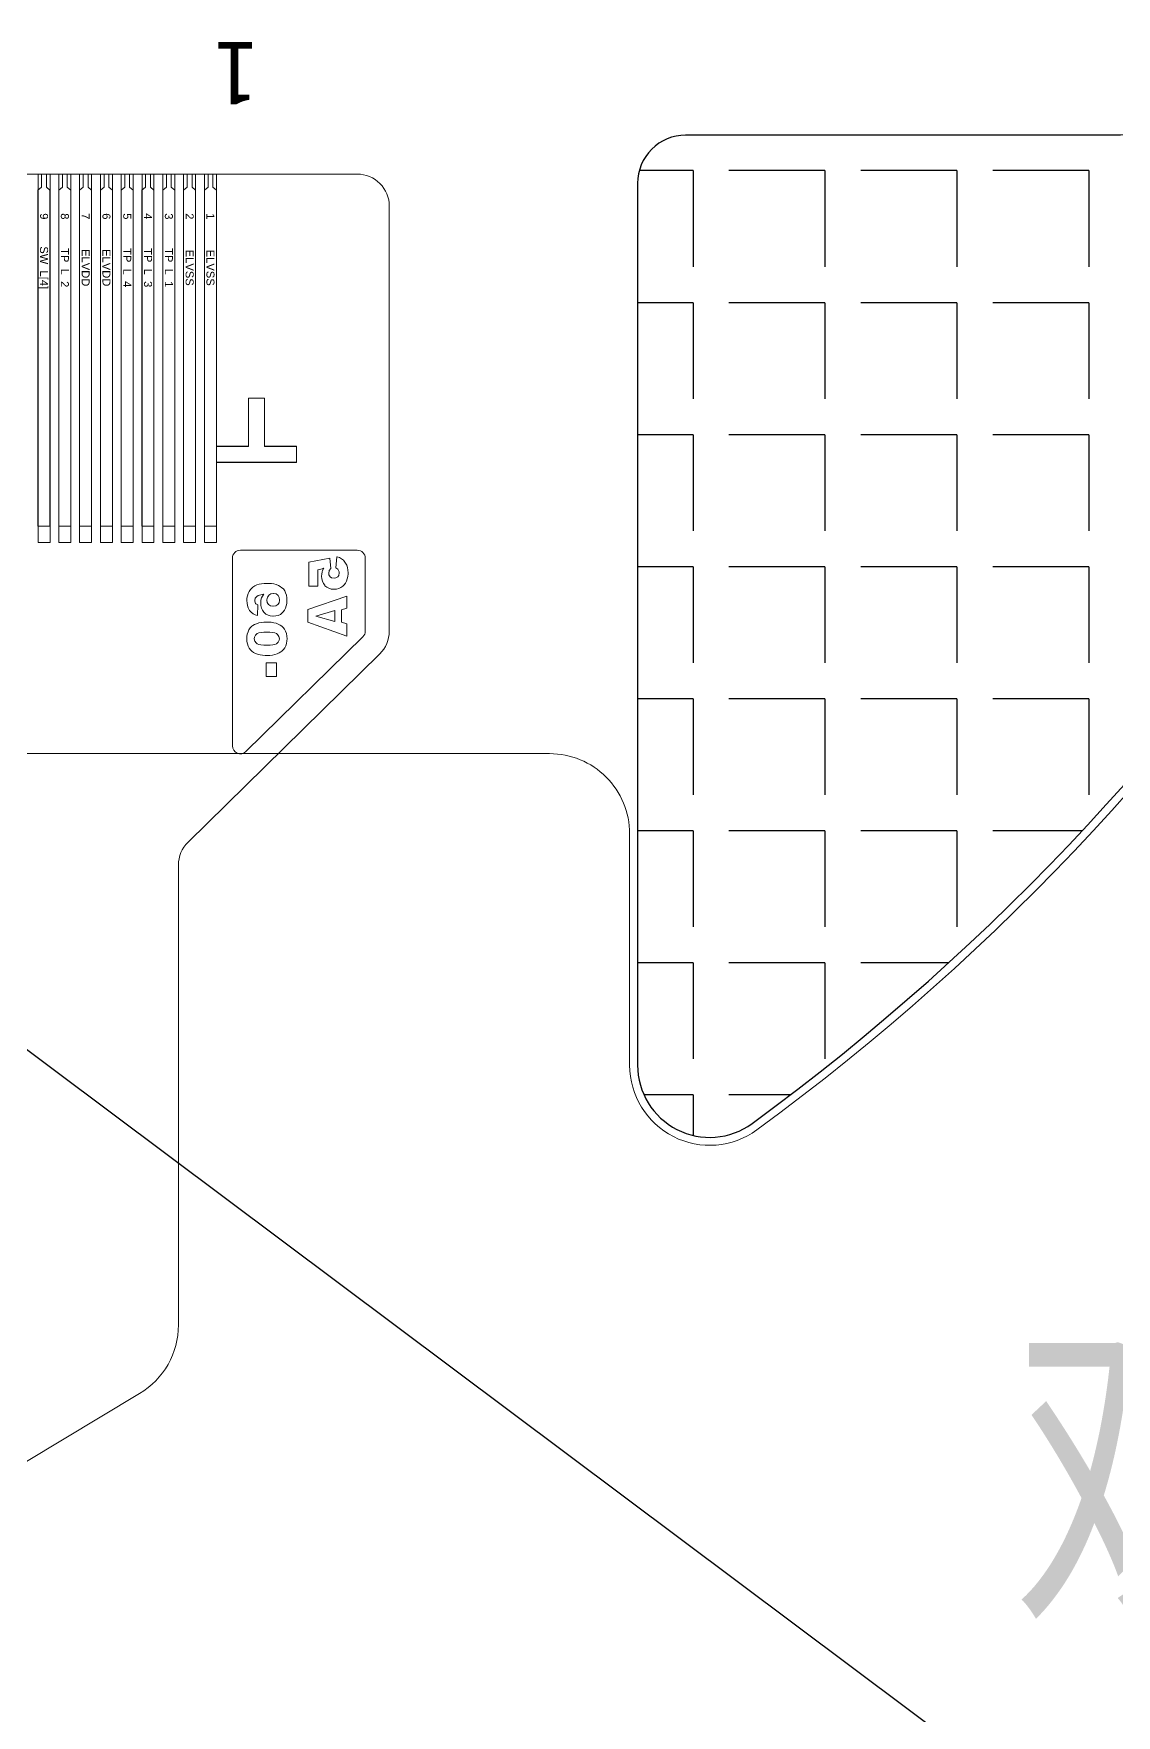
# Model space of a CAD drawing. Header units: millimetres. Extents: x 1403 to 2381, y 158 to 387.
# Drawn here: x 2196.13 to 2202.9, y 298.05 to 308.56 of the extents above; entities that cross this region are included whole.
import ezdxf
from ezdxf.enums import TextEntityAlignment as Align

# ---------------------------------------------------------------- set-up
doc = ezdxf.new("R2010")
doc.units = ezdxf.units.MM
for name, color, linetype, lineweight in [('COF', 2, 'Continuous', 5), ('DIM', 3, 'Continuous', 5), ('FPC', 50, 'Continuous', 5), ('MFPC', 50, 'Continuous', 5)]:
    doc.layers.add(name, color=color, linetype=linetype, lineweight=lineweight)
doc.layers.add('LCM FPC', color=30, linetype='Continuous')
doc.styles.add('MBC_Arial_Font', font='arial.ttf')
doc.styles.add('RD', font='ROMAND.shx', dxfattribs={"width": 0.8})
doc.styles.add('宋体', font='SimSun.ttf')
doc.styles.add('汉字', font='SimSun.ttf')
doc.dimstyles.new('DIM', dxfattribs={"dimtxt": 1.5, "dimasz": 0.8, "dimexe": 0, "dimexo": 0.5, "dimgap": 0.11, "dimtad": 0, "dimzin": 1, "dimdsep": 46, "dimtxsty": 'RD', "dimcen": 0, "dimclrd": 256, "dimclre": 256, "dimclrt": 256, "dimadec": 0, "dimazin": 0, "dimtm": 1e-09, "dimtfac": 1, "dimtofl": 0, "dimtmove": 0, "dimatfit": 3, "dimfxl": 1, "dimlwe": -1, "dimarcsym": 0})

# ---------------------------------------------------------------- blocks, each defined once
blk = doc.blocks.new('R104A3M-002-COF-V01-A')
at = {"layer": 'COF', "color": 4}
blk.add_lwpolyline([(450.269, -65.013), (456.337, -65.013, -0.414214), (456.537, -65.213), (456.537, -67.907, 0.26363), (456.634, -68.078), (458.06, -68.933, -0.26363), (458.303, -69.362), (458.303, -72.235, 0.201366), (458.363, -72.378), (459.561, -73.554, -0.201366), (459.621, -73.696), (459.621, -76.352, -0.414214), (459.421, -76.552), (447.185, -76.552, -0.414214), (446.985, -76.352), (446.985, -73.696, -0.201366), (447.045, -73.554), (448.243, -72.378, 0.201366), (448.303, -72.235), (448.303, -69.362, -0.26363), (448.546, -68.933), (449.972, -68.078, 0.26363), (450.069, -67.907), (450.069, -65.213, -0.414214)], format="xyb", close=True, dxfattribs=at)
at = {"layer": 'COF'}
blk.add_lwpolyline([(447.916, -74.202), (447.185, -74.202, -0.414214), (447.135, -74.152), (447.135, -73.696, -0.201366), (447.15, -73.661), (447.881, -72.944, -0.664772), (447.966, -72.98), (447.966, -74.152, -0.414214), (447.916, -74.202)], format="xyb", close=True, dxfattribs=at)
for points in [[(447.69, -73.414), (447.754, -73.414), (447.754, -73.499), (447.69, -73.499)], [(447.844, -73.727), (447.839, -73.731), (447.828, -73.738), (447.815, -73.743), (447.801, -73.748), (447.785, -73.751), (447.769, -73.753), (447.75, -73.753), (447.741, -73.753), (447.723, -73.752), (447.707, -73.749), (447.692, -73.746), (447.679, -73.741), (447.667, -73.734), (447.657, -73.727), (447.649, -73.719), (447.64, -73.708), (447.633, -73.696), (447.628, -73.682), (447.625, -73.666), (447.624, -73.649), (447.625, -73.636), (447.627, -73.62), (447.632, -73.605), (447.638, -73.592), (447.646, -73.581), (447.656, -73.571), (447.662, -73.567), (447.673, -73.56), (447.686, -73.555), (447.7, -73.55), (447.715, -73.547), (447.732, -73.545), (447.75, -73.544), (447.76, -73.545), (447.777, -73.546), (447.793, -73.549), (447.808, -73.552), (447.822, -73.557), (447.833, -73.564), (447.844, -73.571), (447.852, -73.579), (447.861, -73.59), (447.867, -73.603), (447.872, -73.617), (447.875, -73.632), (447.876, -73.649), (447.875, -73.662), (447.873, -73.678), (447.868, -73.692), (447.862, -73.705), (447.854, -73.717)], [(447.786, -73.688), (447.77, -73.69), (447.75, -73.691), (447.731, -73.69), (447.714, -73.688), (447.701, -73.685), (447.69, -73.681), (447.683, -73.676), (447.675, -73.664), (447.672, -73.649), (447.673, -73.64), (447.679, -73.627), (447.69, -73.618), (447.7, -73.614), (447.714, -73.611), (447.73, -73.609), (447.75, -73.608), (447.75, -73.608), (447.77, -73.609), (447.787, -73.611), (447.8, -73.614), (447.811, -73.618), (447.818, -73.623), (447.826, -73.634), (447.829, -73.649), (447.828, -73.659), (447.822, -73.672), (447.811, -73.681), (447.8, -73.685)], [(447.283, -73.752), (447.25, -73.743), (447.25, -73.666), (447.494, -73.752), (447.494, -73.831), (447.25, -73.916), (447.25, -73.84), (447.283, -73.83)], [(447.771, -73.927), (447.789, -73.923), (447.804, -73.919), (447.814, -73.913), (447.823, -73.903), (447.826, -73.887), (447.826, -73.884), (447.822, -73.87), (447.82, -73.868), (447.807, -73.86), (447.809, -73.794), (447.823, -73.798), (447.836, -73.805), (447.848, -73.814), (447.858, -73.826), (447.86, -73.829), (447.867, -73.842), (447.872, -73.856), (447.874, -73.871), (447.875, -73.888), (447.875, -73.903), (447.872, -73.918), (447.867, -73.932), (447.861, -73.945), (447.853, -73.957), (447.842, -73.967), (447.837, -73.971), (447.826, -73.979), (447.813, -73.985), (447.799, -73.989), (447.784, -73.993), (447.767, -73.995), (447.75, -73.995), (447.74, -73.995), (447.722, -73.994), (447.706, -73.991), (447.692, -73.988), (447.678, -73.982), (447.667, -73.976), (447.656, -73.968), (447.647, -73.96), (447.639, -73.948), (447.633, -73.935), (447.628, -73.921), (447.626, -73.905), (447.625, -73.888), (447.625, -73.887), (447.626, -73.87), (447.629, -73.854), (447.633, -73.84), (447.64, -73.828), (447.648, -73.817), (447.654, -73.81), (447.666, -73.801), (447.679, -73.795), (447.694, -73.792), (447.71, -73.79), (447.713, -73.79), (447.729, -73.792), (447.743, -73.796), (447.756, -73.803), (447.767, -73.813), (447.77, -73.816), (447.778, -73.827), (447.783, -73.841), (447.787, -73.856), (447.788, -73.872), (447.788, -73.873), (447.787, -73.889), (447.783, -73.904), (447.778, -73.915), (447.769, -73.927)], [(447.725, -73.929), (447.71, -73.932), (447.708, -73.932), (447.693, -73.929), (447.681, -73.921), (447.68, -73.919), (447.673, -73.907), (447.671, -73.891), (447.671, -73.889), (447.674, -73.874), (447.681, -73.862), (447.682, -73.862), (447.694, -73.854), (447.71, -73.852), (447.712, -73.852), (447.728, -73.854), (447.74, -73.862), (447.74, -73.863), (447.748, -73.875), (447.75, -73.891), (447.75, -73.893), (447.747, -73.908), (447.739, -73.92), (447.738, -73.921)], [(447.283, -74.149), (447.272, -74.14), (447.262, -74.128), (447.258, -74.121), (447.251, -74.108), (447.247, -74.094), (447.244, -74.078), (447.243, -74.061), (447.243, -74.055), (447.245, -74.038), (447.248, -74.023), (447.253, -74.009), (447.259, -73.996), (447.267, -73.985), (447.276, -73.977), (447.287, -73.969), (447.301, -73.963), (447.316, -73.959), (447.332, -73.958), (447.333, -73.958), (447.349, -73.959), (447.363, -73.964), (447.376, -73.971), (447.387, -73.98), (447.389, -73.983), (447.397, -73.994), (447.403, -74.008), (447.407, -74.023), (447.408, -74.039), (447.407, -74.053), (447.404, -74.068), (447.402, -74.076), (447.394, -74.089), (447.396, -74.089), (447.404, -74.086), (447.431, -74.08), (447.431, -73.977), (447.488, -73.977), (447.488, -74.128), (447.356, -74.152), (447.351, -74.087), (447.351, -74.087), (447.36, -74.075), (447.361, -74.074), (447.364, -74.059), (447.362, -74.048), (447.355, -74.036), (447.346, -74.03), (447.33, -74.028), (447.319, -74.029), (447.307, -74.036), (447.301, -74.045), (447.298, -74.061), (447.299, -74.067), (447.304, -74.08), (447.307, -74.084), (447.32, -74.093), (447.313, -74.161), (447.311, -74.161), (447.296, -74.156)]]:
    blk.add_lwpolyline(points, close=True, dxfattribs=at)
at = {"layer": 'COF', "lineweight": 0}
blk.add_lwpolyline([(447.445, -73.791), (447.326, -73.825), (447.326, -73.756)], close=True, dxfattribs=at)
at = {"layer": 'COF'}
for points in [[(448.088, -76.552), (448.088, -76.471), (448.066, -76.451), (448.066, -74.851), (447.866, -74.851), (447.866, -75.151), (447.766, -75.151), (447.766, -74.851), (447.566, -74.851), (447.566, -74.751), (448.066, -74.751), (448.066, -74.352)], [(448.118, -76.552), (448.118, -76.471), (448.141, -76.451), (448.141, -74.352)], [(448.196, -74.352), (448.196, -76.451), (448.218, -76.471), (448.218, -76.552)], [(448.271, -74.352), (448.271, -76.451), (448.248, -76.471), (448.248, -76.552)], [(448.348, -76.552), (448.348, -76.471), (448.326, -76.451), (448.326, -74.352)], [(448.401, -74.352), (448.401, -76.451), (448.378, -76.471), (448.378, -76.552)], [(448.478, -76.552), (448.478, -76.471), (448.456, -76.451), (448.456, -74.352)], [(448.508, -76.552), (448.508, -76.471), (448.531, -76.451), (448.531, -74.352)], [(448.586, -74.352), (448.586, -76.451), (448.608, -76.471), (448.608, -76.552)], [(448.661, -74.352), (448.661, -76.451), (448.638, -76.471), (448.638, -76.552)], [(448.716, -74.352), (448.716, -76.451), (448.738, -76.471), (448.738, -76.552)], [(448.768, -76.552), (448.768, -76.471), (448.791, -76.451), (448.791, -74.352)], [(448.846, -74.352), (448.846, -76.451), (448.868, -76.471), (448.868, -76.552)], [(448.921, -74.352), (448.921, -76.451), (448.898, -76.471), (448.898, -76.552)], [(448.976, -74.352), (448.976, -76.451), (448.998, -76.471), (448.998, -76.552)], [(449.028, -76.552), (449.028, -76.471), (449.051, -76.451), (449.051, -74.352)], [(449.106, -74.352), (449.106, -76.451), (449.128, -76.471), (449.128, -76.552)], [(449.158, -76.552), (449.158, -76.471), (449.181, -76.451), (449.181, -74.352)]]:
    blk.add_lwpolyline(points, dxfattribs=at)
at = {"layer": 'COF', "lineweight": 5}
for points in [[(448.141, -74.352), (448.066, -74.352)], [(448.271, -74.352), (448.196, -74.352)], [(448.401, -74.352), (448.326, -74.352)], [(448.531, -74.352), (448.456, -74.352)], [(448.661, -74.352), (448.586, -74.352)], [(448.791, -74.352), (448.716, -74.352)], [(448.921, -74.352), (448.846, -74.352)], [(449.051, -74.352), (448.976, -74.352)], [(449.181, -74.352), (449.106, -74.352)], [(448.118, -76.552), (448.088, -76.552)], [(448.248, -76.552), (448.218, -76.552)], [(448.378, -76.552), (448.348, -76.552)], [(448.508, -76.552), (448.478, -76.552)], [(448.638, -76.552), (448.608, -76.552)], [(448.768, -76.552), (448.738, -76.552)], [(448.898, -76.552), (448.868, -76.552)], [(449.028, -76.552), (448.998, -76.552)], [(449.158, -76.552), (449.128, -76.552)]]:
    blk.add_lwpolyline(points, dxfattribs=at)
at = {"layer": 'COF', "color": 6, "ltscale": 10, "style": 'MBC_Arial_Font'}
for s, p in [('ELVSS', (448.128, -75.967)), ('ELVSS', (448.258, -75.967)), ('TP_L_1', (448.388, -75.967)), ('TP_L_3', (448.518, -75.967)), ('TP_L_4', (448.648, -75.967)), ('ELVDD', (448.778, -75.967)), ('ELVDD', (448.908, -75.967)), ('TP_L_2', (449.038, -75.967)), ('SW_L[4]', (449.168, -75.967)), ('1', (448.128, -76.288)), ('2', (448.258, -76.288)), ('3', (448.388, -76.288)), ('4', (448.518, -76.288)), ('5', (448.648, -76.288)), ('6', (448.778, -76.288)), ('7', (448.908, -76.288)), ('8', (449.038, -76.288)), ('9', (449.168, -76.288))]:
    blk.add_text(s, height=0.05, rotation=90, dxfattribs=at).set_placement(p, align=Align.CENTER)
blk = doc.blocks.new('R104A3M-011-MFPC-V01-A')
at = {"layer": 'LCM FPC'}
h = blk.add_hatch(dxfattribs=at)
h.set_pattern_fill('ANGLE', color=2, scale=3, angle=180)
h.set_pattern_definition([(180, (2842.9286, -703.7483), (-1e-16, -0.825), [0.6, -0.225]), (270, (2842.9286, -703.7483), (0.825, -2e-16), [0.6, -0.225])])
h.paths.add_polyline_path([(1676.905, 308.224, -0.414214), (1676.605, 307.924), (1673.905, 307.924), (1673.886, 307.924, 0.414214), (1673.586, 307.624), (1673.586, 302.113, 0.613728), (1674.301, 301.749, 0.312269), (1679.745, 317.416), (1676.905, 317.416)])
h.paths.add_polyline_path([(1679.817, 313.615), (1677.176, 313.615), (1677.176, 312.146), (1679.817, 312.146)], flags=24)
at = {"layer": 'FPC', "color": 7, "lineweight": 5}
for points in [[(1669.838, 307.68), (1669.913, 307.68), (1669.913, 305.38), (1669.838, 305.38)], [(1669.968, 307.68), (1670.043, 307.68), (1670.043, 305.38), (1669.968, 305.38)], [(1670.098, 307.68), (1670.173, 307.68), (1670.173, 305.38), (1670.098, 305.38)], [(1670.228, 307.68), (1670.303, 307.68), (1670.303, 305.38), (1670.228, 305.38)], [(1670.358, 307.68), (1670.433, 307.68), (1670.433, 305.38), (1670.358, 305.38)], [(1670.488, 307.68), (1670.563, 307.68), (1670.563, 305.38), (1670.488, 305.38)], [(1670.618, 307.68), (1670.693, 307.68), (1670.693, 305.38), (1670.618, 305.38)], [(1670.748, 307.68), (1670.823, 307.68), (1670.823, 305.38), (1670.748, 305.38)], [(1670.878, 307.68), (1670.953, 307.68), (1670.953, 305.38), (1670.878, 305.38)]]:
    blk.add_lwpolyline(points, close=True, dxfattribs=at)
blk.add_lwpolyline([(1670.953, 305.88), (1671.453, 305.88), (1671.453, 305.98), (1671.253, 305.98), (1671.253, 306.28), (1671.153, 306.28), (1671.153, 305.98), (1670.953, 305.98)], dxfattribs=at)
at = {"layer": 'LCM FPC', "color": 2}
blk.add_lwpolyline([(1676.905, 308.224, -0.414214), (1676.605, 307.924), (1673.905, 307.924), (1673.886, 307.924, 0.414214), (1673.586, 307.624), (1673.586, 302.113, 0.613728), (1674.301, 301.749, 0.392992), (1678.066, 321.233, 0.258747), (1677.811, 321.374), (1677.205, 321.374, 0.414214), (1676.905, 321.074)], format="xyb", close=True, dxfattribs=at)
at = {"layer": 'MFPC', "color": 1, "lineweight": 5}
blk.add_lwpolyline([(1669.805, 328.347), (1669.805, 318.61, -0.414214), (1668.805, 317.61), (1654.951, 317.61, 0.414214), (1653.951, 316.61), (1653.951, 310.924, 0.414214), (1655.951, 308.924), (1657.397, 308.924, -0.414214), (1658.397, 307.924), (1658.397, 305.06, 0.414214), (1659.397, 304.06), (1673.036, 304.06, -0.414214), (1673.536, 303.56), (1673.536, 302.113, 0.613728), (1674.331, 301.709, 0.39243), (1678.123, 321.235, 0.259267), (1677.784, 321.424), (1675.005, 321.424, -0.414214), (1674.005, 322.424), (1674.005, 329.322, 0.114585)], format="xyb", dxfattribs=at)
at = {"layer": 'FPC', "color": 255, "lineweight": 5, "style": '汉字'}
blk.add_text('1', height=0.401, rotation=180, dxfattribs=at).set_placement((1671.211, 308.506))

msp = doc.modelspace()

# ---------------------------------------------------------------- block references
at = {"layer": 'DIM', "lineweight": 5}
msp.add_blockref('R104A3M-011-MFPC-V01-A', (526.322, 0), dxfattribs=at)
at = {"layer": 'DIM', "lineweight": 5, "rotation": 180}
msp.add_blockref('R104A3M-002-COF-V01-A', (2645.3408, 231.1287), dxfattribs=at)

# ---------------------------------------------------------------- texts
at = {"layer": 'DIM', "color": 3, "insert": (2202.2506, 300.3156), "char_height": 1.5, "width": 24.670352, "attachment_point": 1, "style": '宋体'}
msp.add_mtext('{\\W0.8;\\C256;双面EMI接地}', dxfattribs=at)

# ---------------------------------------------------------------- leaders
at = {"layer": 'DIM', "lineweight": 5}
msp.add_leader([(2192.8955, 304.6015), (2202.3279, 297.5453), (2212.3547, 297.5453)], dimstyle='DIM', override={"dimgap": 0.11, "dimtad": 0, "dimfxl": 1.25}, dxfattribs=at)

doc.saveas('drawing.dxf')
